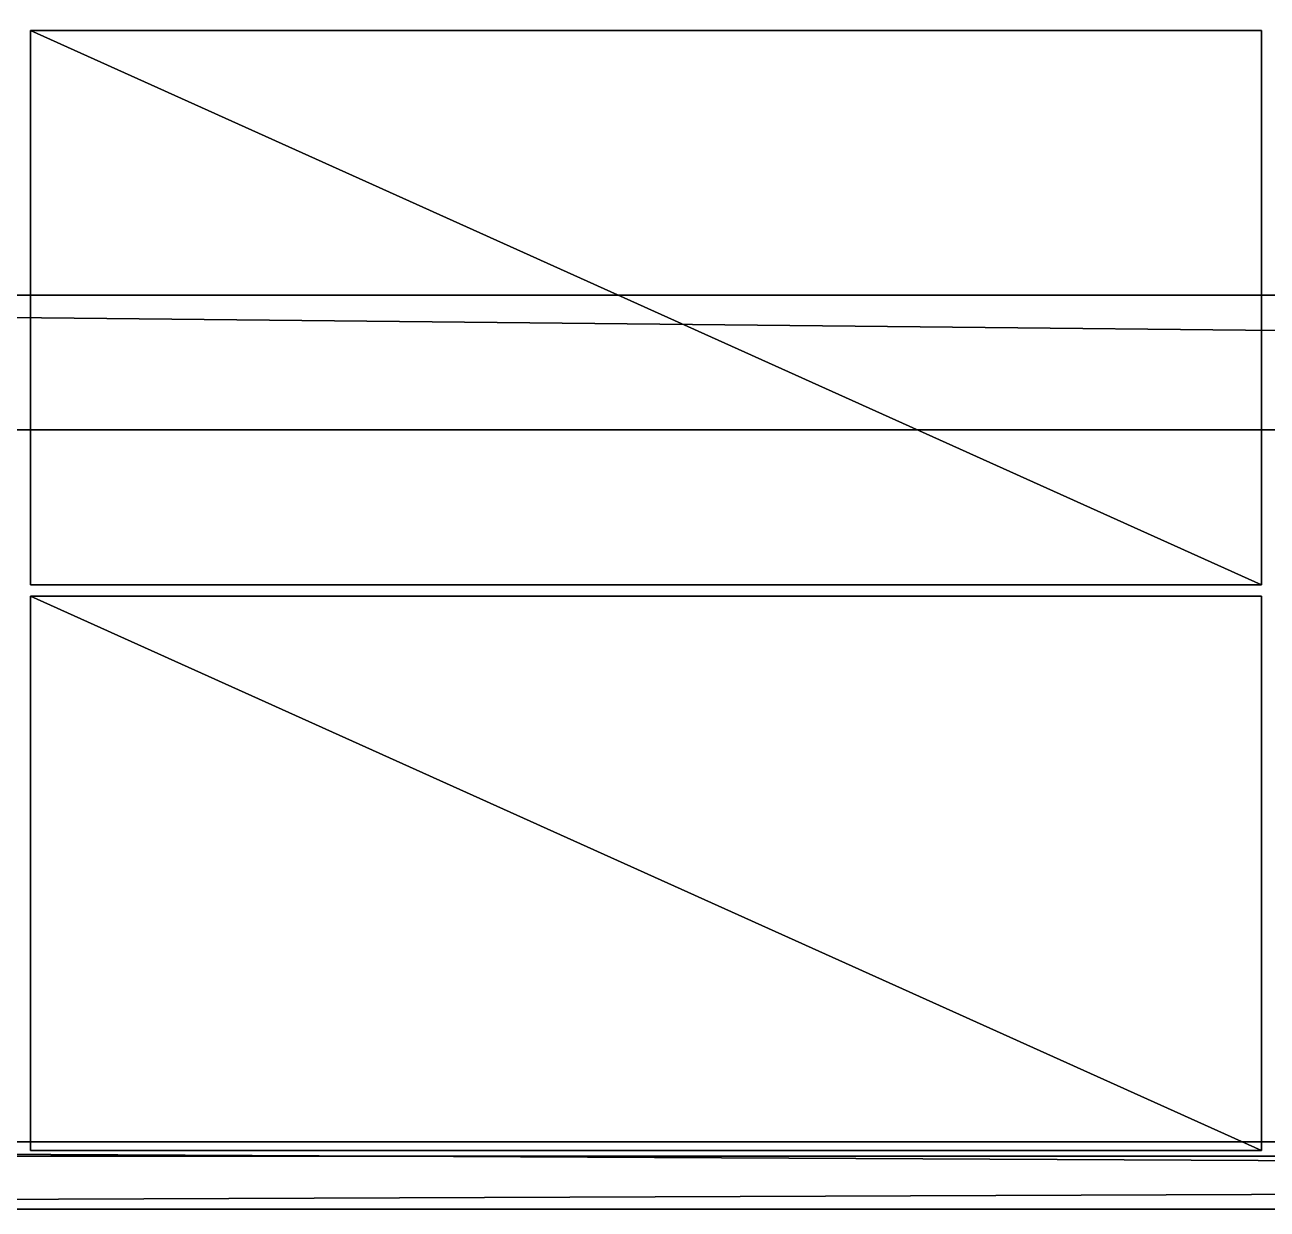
# Model space of a CAD drawing. Header units: millimetres. Extents: x -3100 to 14040, y -1280 to 1295.
# Drawn here: x 2582 to 3873, y -1280 to -49 of the extents above; entities that cross this region are included whole.
import ezdxf

# ---------------------------------------------------------------- set-up
doc = ezdxf.new("R2010")
doc.units = ezdxf.units.MM

msp = doc.modelspace()

# ---------------------------------------------------------------- linework, layer by layer
at = {"layer": 'CAD_75LAB'}
for points in [[(14040, -1280, 1160), (-40, -1280, 1160), (-40, 1280, 1160)], [(14040, 1280, 1160), (14040, -1280, 1160), (-40, 1280, 1160)], [(14040, -1280, 1250), (-40, 1280, 1250), (-40, -1280, 1250)], [(14040, 1280, 1250), (-40, 1280, 1250), (14040, -1280, 1250)], [(2588, -631, 1367), (2588, -55, 1253), (2588, -631, 1253)], [(2588, -631, 1367), (2588, -55, 1367), (2588, -55, 1253)], [(3867, -55, 1367), (3867, -55, 1253), (2588, -55, 1253)], [(3867, -55, 1367), (2588, -55, 1253), (2588, -55, 1367)], [(3867, -631, 1253), (2588, -631, 1253), (2588, -55, 1253)], [(3867, -55, 1253), (3867, -631, 1253), (2588, -55, 1253)], [(3867, -631, 1367), (2588, -55, 1367), (2588, -631, 1367)], [(3867, -55, 1367), (2588, -55, 1367), (3867, -631, 1367)], [(2588, -631, 1487), (2588, -55, 1373), (2588, -631, 1373)], [(2588, -631, 1487), (2588, -55, 1487), (2588, -55, 1373)], [(3867, -55, 1487), (3867, -55, 1373), (2588, -55, 1373)], [(3867, -55, 1487), (2588, -55, 1373), (2588, -55, 1487)], [(3867, -631, 1373), (2588, -631, 1373), (2588, -55, 1373)], [(3867, -55, 1373), (3867, -631, 1373), (2588, -55, 1373)], [(3867, -631, 1487), (2588, -55, 1487), (2588, -631, 1487)], [(3867, -55, 1487), (2588, -55, 1487), (3867, -631, 1487)], [(2588, -631, 1607), (2588, -55, 1493), (2588, -631, 1493)], [(2588, -631, 1607), (2588, -55, 1607), (2588, -55, 1493)], [(3867, -55, 1607), (3867, -55, 1493), (2588, -55, 1493)], [(3867, -55, 1607), (2588, -55, 1493), (2588, -55, 1607)], [(3867, -631, 1493), (2588, -631, 1493), (2588, -55, 1493)], [(3867, -55, 1493), (3867, -631, 1493), (2588, -55, 1493)], [(3867, -631, 1607), (2588, -55, 1607), (2588, -631, 1607)], [(3867, -55, 1607), (2588, -55, 1607), (3867, -631, 1607)], [(2588, -631, 1727), (2588, -55, 1613), (2588, -631, 1613)], [(2588, -631, 1727), (2588, -55, 1727), (2588, -55, 1613)], [(3867, -55, 1727), (3867, -55, 1613), (2588, -55, 1613)], [(3867, -55, 1727), (2588, -55, 1613), (2588, -55, 1727)], [(3867, -631, 1613), (2588, -631, 1613), (2588, -55, 1613)], [(3867, -55, 1613), (3867, -631, 1613), (2588, -55, 1613)], [(3867, -631, 1727), (2588, -55, 1727), (2588, -631, 1727)], [(3867, -55, 1727), (2588, -55, 1727), (3867, -631, 1727)], [(2588, -631, 1847), (2588, -55, 1733), (2588, -631, 1733)], [(2588, -631, 1847), (2588, -55, 1847), (2588, -55, 1733)], [(3867, -55, 1847), (3867, -55, 1733), (2588, -55, 1733)], [(3867, -55, 1847), (2588, -55, 1733), (2588, -55, 1847)], [(3867, -631, 1733), (2588, -631, 1733), (2588, -55, 1733)], [(3867, -55, 1733), (3867, -631, 1733), (2588, -55, 1733)], [(3867, -631, 1847), (2588, -55, 1847), (2588, -631, 1847)], [(3867, -55, 1847), (2588, -55, 1847), (3867, -631, 1847)], [(2588, -631, 1967), (2588, -55, 1853), (2588, -631, 1853)], [(2588, -631, 1967), (2588, -55, 1967), (2588, -55, 1853)], [(3867, -55, 1967), (3867, -55, 1853), (2588, -55, 1853)], [(3867, -55, 1967), (2588, -55, 1853), (2588, -55, 1967)], [(3867, -631, 1853), (2588, -631, 1853), (2588, -55, 1853)], [(3867, -55, 1853), (3867, -631, 1853), (2588, -55, 1853)], [(3867, -631, 1967), (2588, -55, 1967), (2588, -631, 1967)], [(3867, -55, 1967), (2588, -55, 1967), (3867, -631, 1967)], [(2588, -631, 2087), (2588, -55, 1973), (2588, -631, 1973)], [(2588, -631, 2087), (2588, -55, 2087), (2588, -55, 1973)], [(3867, -55, 2087), (3867, -55, 1973), (2588, -55, 1973)], [(3867, -55, 2087), (2588, -55, 1973), (2588, -55, 2087)], [(3867, -631, 1973), (2588, -631, 1973), (2588, -55, 1973)], [(3867, -55, 1973), (3867, -631, 1973), (2588, -55, 1973)], [(3867, -631, 2087), (2588, -55, 2087), (2588, -631, 2087)], [(3867, -55, 2087), (2588, -55, 2087), (3867, -631, 2087)], [(2588, -631, 2207), (2588, -55, 2093), (2588, -631, 2093)], [(2588, -631, 2207), (2588, -55, 2207), (2588, -55, 2093)], [(3867, -55, 2207), (3867, -55, 2093), (2588, -55, 2093)], [(3867, -55, 2207), (2588, -55, 2093), (2588, -55, 2207)], [(3867, -631, 2093), (2588, -631, 2093), (2588, -55, 2093)], [(3867, -55, 2093), (3867, -631, 2093), (2588, -55, 2093)], [(3867, -631, 2207), (2588, -55, 2207), (2588, -631, 2207)], [(3867, -55, 2207), (2588, -55, 2207), (3867, -631, 2207)], [(2588, -631, 2327), (2588, -55, 2213), (2588, -631, 2213)], [(2588, -631, 2327), (2588, -55, 2327), (2588, -55, 2213)], [(3867, -55, 2327), (3867, -55, 2213), (2588, -55, 2213)], [(3867, -55, 2327), (2588, -55, 2213), (2588, -55, 2327)], [(3867, -631, 2213), (2588, -631, 2213), (2588, -55, 2213)], [(3867, -55, 2213), (3867, -631, 2213), (2588, -55, 2213)], [(3867, -631, 2327), (2588, -55, 2327), (2588, -631, 2327)], [(3867, -55, 2327), (2588, -55, 2327), (3867, -631, 2327)], [(2588, -631, 2447), (2588, -55, 2333), (2588, -631, 2333)], [(2588, -631, 2447), (2588, -55, 2447), (2588, -55, 2333)], [(3867, -55, 2447), (3867, -55, 2333), (2588, -55, 2333)], [(3867, -55, 2447), (2588, -55, 2333), (2588, -55, 2447)], [(3867, -631, 2333), (2588, -631, 2333), (2588, -55, 2333)], [(3867, -55, 2333), (3867, -631, 2333), (2588, -55, 2333)], [(3867, -631, 2447), (2588, -55, 2447), (2588, -631, 2447)], [(3867, -55, 2447), (2588, -55, 2447), (3867, -631, 2447)], [(2588, -631, 2567), (2588, -55, 2453), (2588, -631, 2453)], [(2588, -631, 2567), (2588, -55, 2567), (2588, -55, 2453)], [(3867, -55, 2567), (3867, -55, 2453), (2588, -55, 2453)], [(3867, -55, 2567), (2588, -55, 2453), (2588, -55, 2567)], [(3867, -631, 2453), (2588, -631, 2453), (2588, -55, 2453)], [(3867, -55, 2453), (3867, -631, 2453), (2588, -55, 2453)], [(3867, -631, 2567), (2588, -55, 2567), (2588, -631, 2567)], [(3867, -55, 2567), (2588, -55, 2567), (3867, -631, 2567)], [(2588, -631, 2687), (2588, -55, 2573), (2588, -631, 2573)], [(2588, -631, 2687), (2588, -55, 2687), (2588, -55, 2573)], [(3867, -55, 2687), (3867, -55, 2573), (2588, -55, 2573)], [(3867, -55, 2687), (2588, -55, 2573), (2588, -55, 2687)], [(3867, -631, 2573), (2588, -631, 2573), (2588, -55, 2573)], [(3867, -55, 2573), (3867, -631, 2573), (2588, -55, 2573)], [(3867, -631, 2687), (2588, -55, 2687), (2588, -631, 2687)], [(3867, -55, 2687), (2588, -55, 2687), (3867, -631, 2687)], [(2588, -631, 2807), (2588, -55, 2693), (2588, -631, 2693)], [(2588, -631, 2807), (2588, -55, 2807), (2588, -55, 2693)], [(3867, -55, 2807), (3867, -55, 2693), (2588, -55, 2693)], [(3867, -55, 2807), (2588, -55, 2693), (2588, -55, 2807)], [(3867, -631, 2693), (2588, -631, 2693), (2588, -55, 2693)], [(3867, -55, 2693), (3867, -631, 2693), (2588, -55, 2693)], [(3867, -631, 2807), (2588, -55, 2807), (2588, -631, 2807)], [(3867, -55, 2807), (2588, -55, 2807), (3867, -631, 2807)], [(2588, -631, 2927), (2588, -55, 2813), (2588, -631, 2813)], [(2588, -631, 2927), (2588, -55, 2927), (2588, -55, 2813)], [(3867, -55, 2927), (3867, -55, 2813), (2588, -55, 2813)], [(3867, -55, 2927), (2588, -55, 2813), (2588, -55, 2927)], [(3867, -631, 2813), (2588, -631, 2813), (2588, -55, 2813)], [(3867, -55, 2813), (3867, -631, 2813), (2588, -55, 2813)], [(3867, -631, 2927), (2588, -55, 2927), (2588, -631, 2927)], [(3867, -55, 2927), (2588, -55, 2927), (3867, -631, 2927)], [(2588, -631, 3047), (2588, -55, 2933), (2588, -631, 2933)], [(2588, -631, 3047), (2588, -55, 3047), (2588, -55, 2933)], [(3867, -55, 3047), (3867, -55, 2933), (2588, -55, 2933)], [(3867, -55, 3047), (2588, -55, 2933), (2588, -55, 3047)], [(3867, -631, 2933), (2588, -631, 2933), (2588, -55, 2933)], [(3867, -55, 2933), (3867, -631, 2933), (2588, -55, 2933)], [(3867, -631, 3047), (2588, -55, 3047), (2588, -631, 3047)], [(3867, -55, 3047), (2588, -55, 3047), (3867, -631, 3047)], [(2588, -631, 3167), (2588, -55, 3053), (2588, -631, 3053)], [(2588, -631, 3167), (2588, -55, 3167), (2588, -55, 3053)], [(3867, -55, 3167), (3867, -55, 3053), (2588, -55, 3053)], [(3867, -55, 3167), (2588, -55, 3053), (2588, -55, 3167)], [(3867, -631, 3053), (2588, -631, 3053), (2588, -55, 3053)], [(3867, -55, 3053), (3867, -631, 3053), (2588, -55, 3053)], [(3867, -631, 3167), (2588, -55, 3167), (2588, -631, 3167)], [(3867, -55, 3167), (2588, -55, 3167), (3867, -631, 3167)], [(2588, -631, 3287), (2588, -55, 3173), (2588, -631, 3173)], [(2588, -631, 3287), (2588, -55, 3287), (2588, -55, 3173)], [(3867, -55, 3287), (3867, -55, 3173), (2588, -55, 3173)], [(3867, -55, 3287), (2588, -55, 3173), (2588, -55, 3287)], [(3867, -631, 3173), (2588, -631, 3173), (2588, -55, 3173)], [(3867, -55, 3173), (3867, -631, 3173), (2588, -55, 3173)], [(3867, -631, 3287), (2588, -55, 3287), (2588, -631, 3287)], [(3867, -55, 3287), (2588, -55, 3287), (3867, -631, 3287)], [(2588, -631, 3407), (2588, -55, 3293), (2588, -631, 3293)], [(2588, -631, 3407), (2588, -55, 3407), (2588, -55, 3293)], [(3867, -55, 3407), (3867, -55, 3293), (2588, -55, 3293)], [(3867, -55, 3407), (2588, -55, 3293), (2588, -55, 3407)], [(3867, -631, 3293), (2588, -631, 3293), (2588, -55, 3293)], [(3867, -55, 3293), (3867, -631, 3293), (2588, -55, 3293)], [(3867, -631, 3407), (2588, -55, 3407), (2588, -631, 3407)], [(3867, -55, 3407), (2588, -55, 3407), (3867, -631, 3407)], [(2588, -631, 3527), (2588, -55, 3413), (2588, -631, 3413)], [(2588, -631, 3527), (2588, -55, 3527), (2588, -55, 3413)], [(3867, -55, 3527), (3867, -55, 3413), (2588, -55, 3413)], [(3867, -55, 3527), (2588, -55, 3413), (2588, -55, 3527)], [(3867, -631, 3413), (2588, -631, 3413), (2588, -55, 3413)], [(3867, -55, 3413), (3867, -631, 3413), (2588, -55, 3413)], [(3867, -631, 3527), (2588, -55, 3527), (2588, -631, 3527)], [(3867, -55, 3527), (2588, -55, 3527), (3867, -631, 3527)], [(2588, -631, 3647), (2588, -55, 3533), (2588, -631, 3533)], [(2588, -631, 3647), (2588, -55, 3647), (2588, -55, 3533)], [(3867, -55, 3647), (3867, -55, 3533), (2588, -55, 3533)], [(3867, -55, 3647), (2588, -55, 3533), (2588, -55, 3647)], [(3867, -631, 3533), (2588, -631, 3533), (2588, -55, 3533)], [(3867, -55, 3533), (3867, -631, 3533), (2588, -55, 3533)], [(3867, -631, 3647), (2588, -55, 3647), (2588, -631, 3647)], [(3867, -55, 3647), (2588, -55, 3647), (3867, -631, 3647)], [(2588, -631, 3767), (2588, -55, 3653), (2588, -631, 3653)], [(2588, -631, 3767), (2588, -55, 3767), (2588, -55, 3653)], [(3867, -55, 3767), (3867, -55, 3653), (2588, -55, 3653)], [(3867, -55, 3767), (2588, -55, 3653), (2588, -55, 3767)], [(3867, -631, 3653), (2588, -631, 3653), (2588, -55, 3653)], [(3867, -55, 3653), (3867, -631, 3653), (2588, -55, 3653)], [(3867, -631, 3767), (2588, -55, 3767), (2588, -631, 3767)], [(3867, -55, 3767), (2588, -55, 3767), (3867, -631, 3767)], [(2588, -631, 3887), (2588, -55, 3773), (2588, -631, 3773)], [(2588, -631, 3887), (2588, -55, 3887), (2588, -55, 3773)], [(3867, -55, 3887), (3867, -55, 3773), (2588, -55, 3773)], [(3867, -55, 3887), (2588, -55, 3773), (2588, -55, 3887)], [(3867, -631, 3773), (2588, -631, 3773), (2588, -55, 3773)], [(3867, -55, 3773), (3867, -631, 3773), (2588, -55, 3773)], [(3867, -631, 3887), (2588, -55, 3887), (2588, -631, 3887)], [(3867, -55, 3887), (2588, -55, 3887), (3867, -631, 3887)], [(3867, -631, 1367), (3867, -631, 1253), (3867, -55, 1253)], [(3867, -631, 1367), (3867, -55, 1253), (3867, -55, 1367)], [(3867, -631, 1487), (3867, -631, 1373), (3867, -55, 1373)], [(3867, -631, 1487), (3867, -55, 1373), (3867, -55, 1487)], [(3867, -631, 1607), (3867, -631, 1493), (3867, -55, 1493)], [(3867, -631, 1607), (3867, -55, 1493), (3867, -55, 1607)], [(3867, -631, 1727), (3867, -631, 1613), (3867, -55, 1613)], [(3867, -631, 1727), (3867, -55, 1613), (3867, -55, 1727)], [(3867, -631, 1847), (3867, -631, 1733), (3867, -55, 1733)], [(3867, -631, 1847), (3867, -55, 1733), (3867, -55, 1847)], [(3867, -631, 1967), (3867, -631, 1853), (3867, -55, 1853)], [(3867, -631, 1967), (3867, -55, 1853), (3867, -55, 1967)], [(3867, -631, 2087), (3867, -631, 1973), (3867, -55, 1973)], [(3867, -631, 2087), (3867, -55, 1973), (3867, -55, 2087)], [(3867, -631, 2207), (3867, -631, 2093), (3867, -55, 2093)], [(3867, -631, 2207), (3867, -55, 2093), (3867, -55, 2207)], [(3867, -631, 2327), (3867, -631, 2213), (3867, -55, 2213)], [(3867, -631, 2327), (3867, -55, 2213), (3867, -55, 2327)], [(3867, -631, 2447), (3867, -631, 2333), (3867, -55, 2333)], [(3867, -631, 2447), (3867, -55, 2333), (3867, -55, 2447)], [(3867, -631, 2567), (3867, -631, 2453), (3867, -55, 2453)], [(3867, -631, 2567), (3867, -55, 2453), (3867, -55, 2567)], [(3867, -631, 2687), (3867, -631, 2573), (3867, -55, 2573)], [(3867, -631, 2687), (3867, -55, 2573), (3867, -55, 2687)], [(3867, -631, 2807), (3867, -631, 2693), (3867, -55, 2693)], [(3867, -631, 2807), (3867, -55, 2693), (3867, -55, 2807)], [(3867, -631, 2927), (3867, -631, 2813), (3867, -55, 2813)], [(3867, -631, 2927), (3867, -55, 2813), (3867, -55, 2927)], [(3867, -631, 3047), (3867, -631, 2933), (3867, -55, 2933)], [(3867, -631, 3047), (3867, -55, 2933), (3867, -55, 3047)], [(3867, -631, 3167), (3867, -631, 3053), (3867, -55, 3053)], [(3867, -631, 3167), (3867, -55, 3053), (3867, -55, 3167)], [(3867, -631, 3287), (3867, -631, 3173), (3867, -55, 3173)], [(3867, -631, 3287), (3867, -55, 3173), (3867, -55, 3287)], [(3867, -631, 3407), (3867, -631, 3293), (3867, -55, 3293)], [(3867, -631, 3407), (3867, -55, 3293), (3867, -55, 3407)], [(3867, -631, 3527), (3867, -631, 3413), (3867, -55, 3413)], [(3867, -631, 3527), (3867, -55, 3413), (3867, -55, 3527)], [(3867, -631, 3647), (3867, -631, 3533), (3867, -55, 3533)], [(3867, -631, 3647), (3867, -55, 3533), (3867, -55, 3647)], [(3867, -631, 3767), (3867, -631, 3653), (3867, -55, 3653)], [(3867, -631, 3767), (3867, -55, 3653), (3867, -55, 3767)], [(3867, -631, 3887), (3867, -631, 3773), (3867, -55, 3773)], [(3867, -631, 3887), (3867, -55, 3773), (3867, -55, 3887)], [(13960, -330, 1160), (13960, -330, 910), (300, -330, 910)], [(13960, -330, 1160), (300, -330, 910), (300, -330, 1160)], [(13960, -470, 910), (300, -470, 910), (300, -330, 910)], [(13960, -330, 910), (13960, -470, 910), (300, -330, 910)], [(13960, -470, 1160), (300, -330, 1160), (300, -470, 1160)], [(13960, -330, 1160), (300, -330, 1160), (13960, -470, 1160)], [(13960, -470, 1160), (300, -470, 910), (13960, -470, 910)], [(13960, -470, 1160), (300, -470, 1160), (300, -470, 910)], [(3867, -631, 1367), (2588, -631, 1253), (3867, -631, 1253)], [(3867, -631, 1367), (2588, -631, 1367), (2588, -631, 1253)], [(3867, -631, 1487), (2588, -631, 1373), (3867, -631, 1373)], [(3867, -631, 1487), (2588, -631, 1487), (2588, -631, 1373)], [(3867, -631, 1607), (2588, -631, 1493), (3867, -631, 1493)], [(3867, -631, 1607), (2588, -631, 1607), (2588, -631, 1493)], [(3867, -631, 1727), (2588, -631, 1613), (3867, -631, 1613)], [(3867, -631, 1727), (2588, -631, 1727), (2588, -631, 1613)], [(3867, -631, 1847), (2588, -631, 1733), (3867, -631, 1733)], [(3867, -631, 1847), (2588, -631, 1847), (2588, -631, 1733)], [(3867, -631, 1967), (2588, -631, 1853), (3867, -631, 1853)], [(3867, -631, 1967), (2588, -631, 1967), (2588, -631, 1853)], [(3867, -631, 2087), (2588, -631, 1973), (3867, -631, 1973)], [(3867, -631, 2087), (2588, -631, 2087), (2588, -631, 1973)], [(3867, -631, 2207), (2588, -631, 2093), (3867, -631, 2093)], [(3867, -631, 2207), (2588, -631, 2207), (2588, -631, 2093)], [(3867, -631, 2327), (2588, -631, 2213), (3867, -631, 2213)], [(3867, -631, 2327), (2588, -631, 2327), (2588, -631, 2213)], [(3867, -631, 2447), (2588, -631, 2333), (3867, -631, 2333)], [(3867, -631, 2447), (2588, -631, 2447), (2588, -631, 2333)], [(3867, -631, 2567), (2588, -631, 2453), (3867, -631, 2453)], [(3867, -631, 2567), (2588, -631, 2567), (2588, -631, 2453)], [(3867, -631, 2687), (2588, -631, 2573), (3867, -631, 2573)], [(3867, -631, 2687), (2588, -631, 2687), (2588, -631, 2573)], [(3867, -631, 2807), (2588, -631, 2693), (3867, -631, 2693)], [(3867, -631, 2807), (2588, -631, 2807), (2588, -631, 2693)], [(3867, -631, 2927), (2588, -631, 2813), (3867, -631, 2813)], [(3867, -631, 2927), (2588, -631, 2927), (2588, -631, 2813)], [(3867, -631, 3047), (2588, -631, 2933), (3867, -631, 2933)], [(3867, -631, 3047), (2588, -631, 3047), (2588, -631, 2933)], [(3867, -631, 3167), (2588, -631, 3053), (3867, -631, 3053)], [(3867, -631, 3167), (2588, -631, 3167), (2588, -631, 3053)], [(3867, -631, 3287), (2588, -631, 3173), (3867, -631, 3173)], [(3867, -631, 3287), (2588, -631, 3287), (2588, -631, 3173)], [(3867, -631, 3407), (2588, -631, 3293), (3867, -631, 3293)], [(3867, -631, 3407), (2588, -631, 3407), (2588, -631, 3293)], [(3867, -631, 3527), (2588, -631, 3413), (3867, -631, 3413)], [(3867, -631, 3527), (2588, -631, 3527), (2588, -631, 3413)], [(3867, -631, 3647), (2588, -631, 3533), (3867, -631, 3533)], [(3867, -631, 3647), (2588, -631, 3647), (2588, -631, 3533)], [(3867, -631, 3767), (2588, -631, 3653), (3867, -631, 3653)], [(3867, -631, 3767), (2588, -631, 3767), (2588, -631, 3653)], [(3867, -631, 3887), (2588, -631, 3773), (3867, -631, 3773)], [(3867, -631, 3887), (2588, -631, 3887), (2588, -631, 3773)], [(2588, -1219, 1367), (2588, -643, 1253), (2588, -1219, 1253)], [(2588, -1219, 1367), (2588, -643, 1367), (2588, -643, 1253)], [(3867, -643, 1367), (3867, -643, 1253), (2588, -643, 1253)], [(3867, -643, 1367), (2588, -643, 1253), (2588, -643, 1367)], [(3867, -1219, 1253), (2588, -1219, 1253), (2588, -643, 1253)], [(3867, -643, 1253), (3867, -1219, 1253), (2588, -643, 1253)], [(3867, -1219, 1367), (2588, -643, 1367), (2588, -1219, 1367)], [(3867, -643, 1367), (2588, -643, 1367), (3867, -1219, 1367)], [(2588, -1219, 1487), (2588, -643, 1373), (2588, -1219, 1373)], [(2588, -1219, 1487), (2588, -643, 1487), (2588, -643, 1373)], [(3867, -643, 1487), (3867, -643, 1373), (2588, -643, 1373)], [(3867, -643, 1487), (2588, -643, 1373), (2588, -643, 1487)], [(3867, -1219, 1373), (2588, -1219, 1373), (2588, -643, 1373)], [(3867, -643, 1373), (3867, -1219, 1373), (2588, -643, 1373)], [(3867, -1219, 1487), (2588, -643, 1487), (2588, -1219, 1487)], [(3867, -643, 1487), (2588, -643, 1487), (3867, -1219, 1487)], [(2588, -1219, 1607), (2588, -643, 1493), (2588, -1219, 1493)], [(2588, -1219, 1607), (2588, -643, 1607), (2588, -643, 1493)], [(3867, -643, 1607), (3867, -643, 1493), (2588, -643, 1493)], [(3867, -643, 1607), (2588, -643, 1493), (2588, -643, 1607)], [(3867, -1219, 1493), (2588, -1219, 1493), (2588, -643, 1493)], [(3867, -643, 1493), (3867, -1219, 1493), (2588, -643, 1493)], [(3867, -1219, 1607), (2588, -643, 1607), (2588, -1219, 1607)], [(3867, -643, 1607), (2588, -643, 1607), (3867, -1219, 1607)], [(2588, -1219, 1727), (2588, -643, 1613), (2588, -1219, 1613)], [(2588, -1219, 1727), (2588, -643, 1727), (2588, -643, 1613)], [(3867, -643, 1727), (3867, -643, 1613), (2588, -643, 1613)], [(3867, -643, 1727), (2588, -643, 1613), (2588, -643, 1727)], [(3867, -1219, 1613), (2588, -1219, 1613), (2588, -643, 1613)], [(3867, -643, 1613), (3867, -1219, 1613), (2588, -643, 1613)], [(3867, -1219, 1727), (2588, -643, 1727), (2588, -1219, 1727)], [(3867, -643, 1727), (2588, -643, 1727), (3867, -1219, 1727)], [(2588, -1219, 1847), (2588, -643, 1733), (2588, -1219, 1733)], [(2588, -1219, 1847), (2588, -643, 1847), (2588, -643, 1733)], [(3867, -643, 1847), (3867, -643, 1733), (2588, -643, 1733)], [(3867, -643, 1847), (2588, -643, 1733), (2588, -643, 1847)], [(3867, -1219, 1733), (2588, -1219, 1733), (2588, -643, 1733)], [(3867, -643, 1733), (3867, -1219, 1733), (2588, -643, 1733)], [(3867, -1219, 1847), (2588, -643, 1847), (2588, -1219, 1847)], [(3867, -643, 1847), (2588, -643, 1847), (3867, -1219, 1847)], [(2588, -1219, 1967), (2588, -643, 1853), (2588, -1219, 1853)], [(2588, -1219, 1967), (2588, -643, 1967), (2588, -643, 1853)], [(3867, -643, 1967), (3867, -643, 1853), (2588, -643, 1853)], [(3867, -643, 1967), (2588, -643, 1853), (2588, -643, 1967)], [(3867, -1219, 1853), (2588, -1219, 1853), (2588, -643, 1853)], [(3867, -643, 1853), (3867, -1219, 1853), (2588, -643, 1853)], [(3867, -1219, 1967), (2588, -643, 1967), (2588, -1219, 1967)], [(3867, -643, 1967), (2588, -643, 1967), (3867, -1219, 1967)], [(2588, -1219, 2087), (2588, -643, 1973), (2588, -1219, 1973)], [(2588, -1219, 2087), (2588, -643, 2087), (2588, -643, 1973)], [(3867, -643, 2087), (3867, -643, 1973), (2588, -643, 1973)], [(3867, -643, 2087), (2588, -643, 1973), (2588, -643, 2087)], [(3867, -1219, 1973), (2588, -1219, 1973), (2588, -643, 1973)], [(3867, -643, 1973), (3867, -1219, 1973), (2588, -643, 1973)], [(3867, -1219, 2087), (2588, -643, 2087), (2588, -1219, 2087)], [(3867, -643, 2087), (2588, -643, 2087), (3867, -1219, 2087)], [(2588, -1219, 2207), (2588, -643, 2093), (2588, -1219, 2093)], [(2588, -1219, 2207), (2588, -643, 2207), (2588, -643, 2093)], [(3867, -643, 2207), (3867, -643, 2093), (2588, -643, 2093)], [(3867, -643, 2207), (2588, -643, 2093), (2588, -643, 2207)], [(3867, -1219, 2093), (2588, -1219, 2093), (2588, -643, 2093)], [(3867, -643, 2093), (3867, -1219, 2093), (2588, -643, 2093)], [(3867, -1219, 2207), (2588, -643, 2207), (2588, -1219, 2207)], [(3867, -643, 2207), (2588, -643, 2207), (3867, -1219, 2207)], [(2588, -1219, 2327), (2588, -643, 2213), (2588, -1219, 2213)], [(2588, -1219, 2327), (2588, -643, 2327), (2588, -643, 2213)], [(3867, -643, 2327), (3867, -643, 2213), (2588, -643, 2213)], [(3867, -643, 2327), (2588, -643, 2213), (2588, -643, 2327)], [(3867, -1219, 2213), (2588, -1219, 2213), (2588, -643, 2213)], [(3867, -643, 2213), (3867, -1219, 2213), (2588, -643, 2213)], [(3867, -1219, 2327), (2588, -643, 2327), (2588, -1219, 2327)], [(3867, -643, 2327), (2588, -643, 2327), (3867, -1219, 2327)], [(2588, -1219, 2447), (2588, -643, 2333), (2588, -1219, 2333)], [(2588, -1219, 2447), (2588, -643, 2447), (2588, -643, 2333)], [(3867, -643, 2447), (3867, -643, 2333), (2588, -643, 2333)], [(3867, -643, 2447), (2588, -643, 2333), (2588, -643, 2447)], [(3867, -1219, 2333), (2588, -1219, 2333), (2588, -643, 2333)], [(3867, -643, 2333), (3867, -1219, 2333), (2588, -643, 2333)], [(3867, -1219, 2447), (2588, -643, 2447), (2588, -1219, 2447)], [(3867, -643, 2447), (2588, -643, 2447), (3867, -1219, 2447)], [(2588, -1219, 2567), (2588, -643, 2453), (2588, -1219, 2453)], [(2588, -1219, 2567), (2588, -643, 2567), (2588, -643, 2453)], [(3867, -643, 2567), (3867, -643, 2453), (2588, -643, 2453)], [(3867, -643, 2567), (2588, -643, 2453), (2588, -643, 2567)], [(3867, -1219, 2453), (2588, -1219, 2453), (2588, -643, 2453)], [(3867, -643, 2453), (3867, -1219, 2453), (2588, -643, 2453)], [(3867, -1219, 2567), (2588, -643, 2567), (2588, -1219, 2567)], [(3867, -643, 2567), (2588, -643, 2567), (3867, -1219, 2567)], [(2588, -1219, 2687), (2588, -643, 2573), (2588, -1219, 2573)], [(2588, -1219, 2687), (2588, -643, 2687), (2588, -643, 2573)], [(3867, -643, 2687), (3867, -643, 2573), (2588, -643, 2573)], [(3867, -643, 2687), (2588, -643, 2573), (2588, -643, 2687)], [(3867, -1219, 2573), (2588, -1219, 2573), (2588, -643, 2573)], [(3867, -643, 2573), (3867, -1219, 2573), (2588, -643, 2573)], [(3867, -1219, 2687), (2588, -643, 2687), (2588, -1219, 2687)], [(3867, -643, 2687), (2588, -643, 2687), (3867, -1219, 2687)], [(2588, -1219, 2807), (2588, -643, 2693), (2588, -1219, 2693)], [(2588, -1219, 2807), (2588, -643, 2807), (2588, -643, 2693)], [(3867, -643, 2807), (3867, -643, 2693), (2588, -643, 2693)], [(3867, -643, 2807), (2588, -643, 2693), (2588, -643, 2807)], [(3867, -1219, 2693), (2588, -1219, 2693), (2588, -643, 2693)], [(3867, -643, 2693), (3867, -1219, 2693), (2588, -643, 2693)], [(3867, -1219, 2807), (2588, -643, 2807), (2588, -1219, 2807)], [(3867, -643, 2807), (2588, -643, 2807), (3867, -1219, 2807)], [(2588, -1219, 2927), (2588, -643, 2813), (2588, -1219, 2813)], [(2588, -1219, 2927), (2588, -643, 2927), (2588, -643, 2813)], [(3867, -643, 2927), (3867, -643, 2813), (2588, -643, 2813)], [(3867, -643, 2927), (2588, -643, 2813), (2588, -643, 2927)], [(3867, -1219, 2813), (2588, -1219, 2813), (2588, -643, 2813)], [(3867, -643, 2813), (3867, -1219, 2813), (2588, -643, 2813)], [(3867, -1219, 2927), (2588, -643, 2927), (2588, -1219, 2927)], [(3867, -643, 2927), (2588, -643, 2927), (3867, -1219, 2927)], [(2588, -1219, 3047), (2588, -643, 2933), (2588, -1219, 2933)], [(2588, -1219, 3047), (2588, -643, 3047), (2588, -643, 2933)], [(3867, -643, 3047), (3867, -643, 2933), (2588, -643, 2933)], [(3867, -643, 3047), (2588, -643, 2933), (2588, -643, 3047)], [(3867, -1219, 2933), (2588, -1219, 2933), (2588, -643, 2933)], [(3867, -643, 2933), (3867, -1219, 2933), (2588, -643, 2933)], [(3867, -1219, 3047), (2588, -643, 3047), (2588, -1219, 3047)], [(3867, -643, 3047), (2588, -643, 3047), (3867, -1219, 3047)], [(2588, -1219, 3167), (2588, -643, 3053), (2588, -1219, 3053)], [(2588, -1219, 3167), (2588, -643, 3167), (2588, -643, 3053)], [(3867, -643, 3167), (3867, -643, 3053), (2588, -643, 3053)], [(3867, -643, 3167), (2588, -643, 3053), (2588, -643, 3167)], [(3867, -1219, 3053), (2588, -1219, 3053), (2588, -643, 3053)], [(3867, -643, 3053), (3867, -1219, 3053), (2588, -643, 3053)], [(3867, -1219, 3167), (2588, -643, 3167), (2588, -1219, 3167)], [(3867, -643, 3167), (2588, -643, 3167), (3867, -1219, 3167)], [(2588, -1219, 3287), (2588, -643, 3173), (2588, -1219, 3173)], [(2588, -1219, 3287), (2588, -643, 3287), (2588, -643, 3173)], [(3867, -643, 3287), (3867, -643, 3173), (2588, -643, 3173)], [(3867, -643, 3287), (2588, -643, 3173), (2588, -643, 3287)], [(3867, -1219, 3173), (2588, -1219, 3173), (2588, -643, 3173)], [(3867, -643, 3173), (3867, -1219, 3173), (2588, -643, 3173)], [(3867, -1219, 3287), (2588, -643, 3287), (2588, -1219, 3287)], [(3867, -643, 3287), (2588, -643, 3287), (3867, -1219, 3287)], [(2588, -1219, 3407), (2588, -643, 3293), (2588, -1219, 3293)], [(2588, -1219, 3407), (2588, -643, 3407), (2588, -643, 3293)], [(3867, -643, 3407), (3867, -643, 3293), (2588, -643, 3293)], [(3867, -643, 3407), (2588, -643, 3293), (2588, -643, 3407)], [(3867, -1219, 3293), (2588, -1219, 3293), (2588, -643, 3293)], [(3867, -643, 3293), (3867, -1219, 3293), (2588, -643, 3293)], [(3867, -1219, 3407), (2588, -643, 3407), (2588, -1219, 3407)], [(3867, -643, 3407), (2588, -643, 3407), (3867, -1219, 3407)], [(2588, -1219, 3527), (2588, -643, 3413), (2588, -1219, 3413)], [(2588, -1219, 3527), (2588, -643, 3527), (2588, -643, 3413)], [(3867, -643, 3527), (3867, -643, 3413), (2588, -643, 3413)], [(3867, -643, 3527), (2588, -643, 3413), (2588, -643, 3527)], [(3867, -1219, 3413), (2588, -1219, 3413), (2588, -643, 3413)], [(3867, -643, 3413), (3867, -1219, 3413), (2588, -643, 3413)], [(3867, -1219, 3527), (2588, -643, 3527), (2588, -1219, 3527)], [(3867, -643, 3527), (2588, -643, 3527), (3867, -1219, 3527)], [(2588, -1219, 3647), (2588, -643, 3533), (2588, -1219, 3533)], [(2588, -1219, 3647), (2588, -643, 3647), (2588, -643, 3533)], [(3867, -643, 3647), (3867, -643, 3533), (2588, -643, 3533)], [(3867, -643, 3647), (2588, -643, 3533), (2588, -643, 3647)], [(3867, -1219, 3533), (2588, -1219, 3533), (2588, -643, 3533)], [(3867, -643, 3533), (3867, -1219, 3533), (2588, -643, 3533)], [(3867, -1219, 3647), (2588, -643, 3647), (2588, -1219, 3647)], [(3867, -643, 3647), (2588, -643, 3647), (3867, -1219, 3647)], [(2588, -1219, 3767), (2588, -643, 3653), (2588, -1219, 3653)], [(2588, -1219, 3767), (2588, -643, 3767), (2588, -643, 3653)], [(3867, -643, 3767), (3867, -643, 3653), (2588, -643, 3653)], [(3867, -643, 3767), (2588, -643, 3653), (2588, -643, 3767)], [(3867, -1219, 3653), (2588, -1219, 3653), (2588, -643, 3653)], [(3867, -643, 3653), (3867, -1219, 3653), (2588, -643, 3653)], [(3867, -1219, 3767), (2588, -643, 3767), (2588, -1219, 3767)], [(3867, -643, 3767), (2588, -643, 3767), (3867, -1219, 3767)], [(2588, -1219, 3887), (2588, -643, 3773), (2588, -1219, 3773)], [(2588, -1219, 3887), (2588, -643, 3887), (2588, -643, 3773)], [(3867, -643, 3887), (3867, -643, 3773), (2588, -643, 3773)], [(3867, -643, 3887), (2588, -643, 3773), (2588, -643, 3887)], [(3867, -1219, 3773), (2588, -1219, 3773), (2588, -643, 3773)], [(3867, -643, 3773), (3867, -1219, 3773), (2588, -643, 3773)], [(3867, -1219, 3887), (2588, -643, 3887), (2588, -1219, 3887)], [(3867, -643, 3887), (2588, -643, 3887), (3867, -1219, 3887)], [(3867, -1219, 1367), (3867, -1219, 1253), (3867, -643, 1253)], [(3867, -1219, 1367), (3867, -643, 1253), (3867, -643, 1367)], [(3867, -1219, 1487), (3867, -1219, 1373), (3867, -643, 1373)], [(3867, -1219, 1487), (3867, -643, 1373), (3867, -643, 1487)], [(3867, -1219, 1607), (3867, -1219, 1493), (3867, -643, 1493)], [(3867, -1219, 1607), (3867, -643, 1493), (3867, -643, 1607)], [(3867, -1219, 1727), (3867, -1219, 1613), (3867, -643, 1613)], [(3867, -1219, 1727), (3867, -643, 1613), (3867, -643, 1727)], [(3867, -1219, 1847), (3867, -1219, 1733), (3867, -643, 1733)], [(3867, -1219, 1847), (3867, -643, 1733), (3867, -643, 1847)], [(3867, -1219, 1967), (3867, -1219, 1853), (3867, -643, 1853)], [(3867, -1219, 1967), (3867, -643, 1853), (3867, -643, 1967)], [(3867, -1219, 2087), (3867, -1219, 1973), (3867, -643, 1973)], [(3867, -1219, 2087), (3867, -643, 1973), (3867, -643, 2087)], [(3867, -1219, 2207), (3867, -1219, 2093), (3867, -643, 2093)], [(3867, -1219, 2207), (3867, -643, 2093), (3867, -643, 2207)], [(3867, -1219, 2327), (3867, -1219, 2213), (3867, -643, 2213)], [(3867, -1219, 2327), (3867, -643, 2213), (3867, -643, 2327)], [(3867, -1219, 2447), (3867, -1219, 2333), (3867, -643, 2333)], [(3867, -1219, 2447), (3867, -643, 2333), (3867, -643, 2447)], [(3867, -1219, 2567), (3867, -1219, 2453), (3867, -643, 2453)], [(3867, -1219, 2567), (3867, -643, 2453), (3867, -643, 2567)], [(3867, -1219, 2687), (3867, -1219, 2573), (3867, -643, 2573)], [(3867, -1219, 2687), (3867, -643, 2573), (3867, -643, 2687)], [(3867, -1219, 2807), (3867, -1219, 2693), (3867, -643, 2693)], [(3867, -1219, 2807), (3867, -643, 2693), (3867, -643, 2807)], [(3867, -1219, 2927), (3867, -1219, 2813), (3867, -643, 2813)], [(3867, -1219, 2927), (3867, -643, 2813), (3867, -643, 2927)], [(3867, -1219, 3047), (3867, -1219, 2933), (3867, -643, 2933)], [(3867, -1219, 3047), (3867, -643, 2933), (3867, -643, 3047)], [(3867, -1219, 3167), (3867, -1219, 3053), (3867, -643, 3053)], [(3867, -1219, 3167), (3867, -643, 3053), (3867, -643, 3167)], [(3867, -1219, 3287), (3867, -1219, 3173), (3867, -643, 3173)], [(3867, -1219, 3287), (3867, -643, 3173), (3867, -643, 3287)], [(3867, -1219, 3407), (3867, -1219, 3293), (3867, -643, 3293)], [(3867, -1219, 3407), (3867, -643, 3293), (3867, -643, 3407)], [(3867, -1219, 3527), (3867, -1219, 3413), (3867, -643, 3413)], [(3867, -1219, 3527), (3867, -643, 3413), (3867, -643, 3527)], [(3867, -1219, 3647), (3867, -1219, 3533), (3867, -643, 3533)], [(3867, -1219, 3647), (3867, -643, 3533), (3867, -643, 3647)], [(3867, -1219, 3767), (3867, -1219, 3653), (3867, -643, 3653)], [(3867, -1219, 3767), (3867, -643, 3653), (3867, -643, 3767)], [(3867, -1219, 3887), (3867, -1219, 3773), (3867, -643, 3773)], [(3867, -1219, 3887), (3867, -643, 3773), (3867, -643, 3887)], [(14040, -1210, 1250), (-40, -1210, 1250), (-40, -1210, 1320)], [(14040, -1210, 1320), (14040, -1210, 1250), (-40, -1210, 1320)], [(14040, -1280, 1250), (-40, -1280, 1250), (-40, -1210, 1250)], [(14040, -1210, 1250), (14040, -1280, 1250), (-40, -1210, 1250)], [(14040, -1280, 1320), (-40, -1210, 1320), (-40, -1280, 1320)], [(14040, -1210, 1320), (-40, -1210, 1320), (14040, -1280, 1320)], [(14040, -1225, 3995), (14040, -1225, 3940), (-40, -1225, 3940)], [(14040, -1225, 3995), (-40, -1225, 3940), (-40, -1225, 3995)], [(14040, -1225, 3940), (-40, -1280, 3940), (-40, -1225, 3940)], [(14040, -1225, 3940), (14040, -1280, 3940), (-40, -1280, 3940)], [(14040, -1225, 3995), (-40, -1225, 3995), (-40, -1280, 3995)], [(14040, -1225, 3995), (-40, -1280, 3995), (14040, -1280, 3995)], [(3867, -1219, 1367), (2588, -1219, 1253), (3867, -1219, 1253)], [(3867, -1219, 1367), (2588, -1219, 1367), (2588, -1219, 1253)], [(3867, -1219, 1487), (2588, -1219, 1373), (3867, -1219, 1373)], [(3867, -1219, 1487), (2588, -1219, 1487), (2588, -1219, 1373)], [(3867, -1219, 1607), (2588, -1219, 1493), (3867, -1219, 1493)], [(3867, -1219, 1607), (2588, -1219, 1607), (2588, -1219, 1493)], [(3867, -1219, 1727), (2588, -1219, 1613), (3867, -1219, 1613)], [(3867, -1219, 1727), (2588, -1219, 1727), (2588, -1219, 1613)], [(3867, -1219, 1847), (2588, -1219, 1733), (3867, -1219, 1733)], [(3867, -1219, 1847), (2588, -1219, 1847), (2588, -1219, 1733)], [(3867, -1219, 1967), (2588, -1219, 1853), (3867, -1219, 1853)], [(3867, -1219, 1967), (2588, -1219, 1967), (2588, -1219, 1853)], [(3867, -1219, 2087), (2588, -1219, 1973), (3867, -1219, 1973)], [(3867, -1219, 2087), (2588, -1219, 2087), (2588, -1219, 1973)], [(3867, -1219, 2207), (2588, -1219, 2093), (3867, -1219, 2093)], [(3867, -1219, 2207), (2588, -1219, 2207), (2588, -1219, 2093)], [(3867, -1219, 2327), (2588, -1219, 2213), (3867, -1219, 2213)], [(3867, -1219, 2327), (2588, -1219, 2327), (2588, -1219, 2213)], [(3867, -1219, 2447), (2588, -1219, 2333), (3867, -1219, 2333)], [(3867, -1219, 2447), (2588, -1219, 2447), (2588, -1219, 2333)], [(3867, -1219, 2567), (2588, -1219, 2453), (3867, -1219, 2453)], [(3867, -1219, 2567), (2588, -1219, 2567), (2588, -1219, 2453)], [(3867, -1219, 2687), (2588, -1219, 2573), (3867, -1219, 2573)], [(3867, -1219, 2687), (2588, -1219, 2687), (2588, -1219, 2573)], [(3867, -1219, 2807), (2588, -1219, 2693), (3867, -1219, 2693)], [(3867, -1219, 2807), (2588, -1219, 2807), (2588, -1219, 2693)], [(3867, -1219, 2927), (2588, -1219, 2813), (3867, -1219, 2813)], [(3867, -1219, 2927), (2588, -1219, 2927), (2588, -1219, 2813)], [(3867, -1219, 3047), (2588, -1219, 2933), (3867, -1219, 2933)], [(3867, -1219, 3047), (2588, -1219, 3047), (2588, -1219, 2933)], [(3867, -1219, 3167), (2588, -1219, 3053), (3867, -1219, 3053)], [(3867, -1219, 3167), (2588, -1219, 3167), (2588, -1219, 3053)], [(3867, -1219, 3287), (2588, -1219, 3173), (3867, -1219, 3173)], [(3867, -1219, 3287), (2588, -1219, 3287), (2588, -1219, 3173)], [(3867, -1219, 3407), (2588, -1219, 3293), (3867, -1219, 3293)], [(3867, -1219, 3407), (2588, -1219, 3407), (2588, -1219, 3293)], [(3867, -1219, 3527), (2588, -1219, 3413), (3867, -1219, 3413)], [(3867, -1219, 3527), (2588, -1219, 3527), (2588, -1219, 3413)], [(3867, -1219, 3647), (2588, -1219, 3533), (3867, -1219, 3533)], [(3867, -1219, 3647), (2588, -1219, 3647), (2588, -1219, 3533)], [(3867, -1219, 3767), (2588, -1219, 3653), (3867, -1219, 3653)], [(3867, -1219, 3767), (2588, -1219, 3767), (2588, -1219, 3653)], [(3867, -1219, 3887), (2588, -1219, 3773), (3867, -1219, 3773)], [(3867, -1219, 3887), (2588, -1219, 3887), (2588, -1219, 3773)], [(14040, -1280, 1160), (-40, -1280, 1250), (-40, -1280, 1160)], [(14040, -1280, 1250), (-40, -1280, 1250), (14040, -1280, 1160)], [(14040, -1280, 3995), (-40, -1280, 3940), (14040, -1280, 3940)], [(14040, -1280, 3995), (-40, -1280, 3995), (-40, -1280, 3940)], [(14040, -1280, 1250), (-40, -1280, 1320), (-40, -1280, 1250)], [(14040, -1280, 1320), (-40, -1280, 1320), (14040, -1280, 1250)]]:
    msp.add_3dface(points, dxfattribs=at)

doc.saveas('drawing.dxf')
